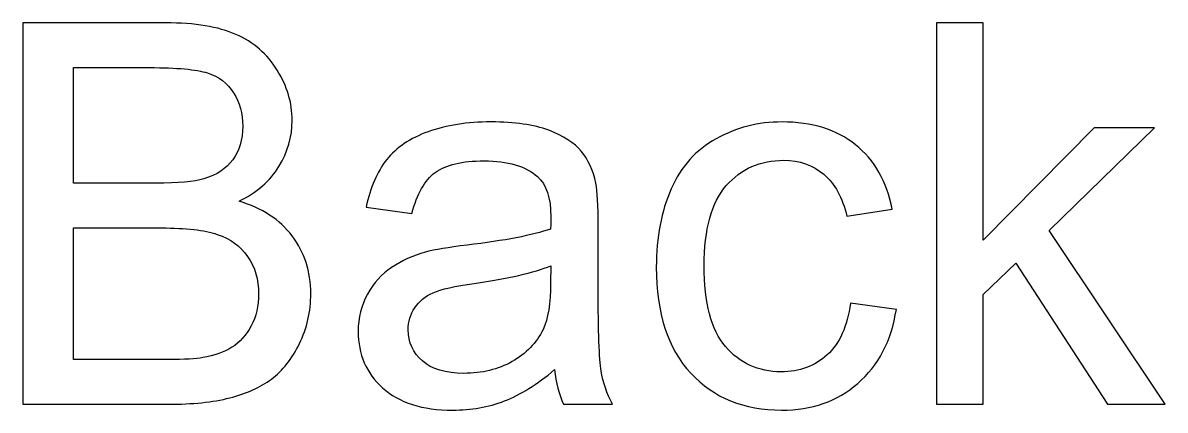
# Model space of a CAD drawing. Header units: millimetres. Extents: x 198 to 2433, y -984 to 145.
# Drawn here: x 1482.7 to 1537.2, y -134.9 to -116.4 of the extents above; entities that cross this region are included whole.
import ezdxf

# ---------------------------------------------------------------- set-up
doc = ezdxf.new("R2010")
doc.units = ezdxf.units.MM
doc.header["$MEASUREMENT"] = 0
doc.layers.add('Layer 1', color=7, linetype='Continuous')

msp = doc.modelspace()

# ---------------------------------------------------------------- linework, layer by layer
at = {"layer": 'Layer 1', "color": 250}
for points, knots in [([(1482.7014, -134.6159), (1482.7014, -134.6159), (1482.7014, -116.4295), (1482.7014, -116.4295), (1482.7014, -116.4295), (1489.5255, -116.4295), (1489.5255, -116.4295), (1490.9141, -116.4295), (1492.0274, -116.6115), (1492.8699, -116.9798), (1493.7081, -117.3481), (1494.3642, -117.9154), (1494.8384, -118.6816), (1495.3167, -119.4436), (1495.5538, -120.2437), (1495.5538, -121.0819), (1495.5538, -121.8566), (1495.3421, -122.589), (1494.923, -123.2748), (1494.5039, -123.9606), (1493.8689, -124.5152), (1493.018, -124.9385), (1494.1187, -125.2602), (1494.9654, -125.8106), (1495.5538, -126.5895), (1496.1465, -127.3642), (1496.4428, -128.2828), (1496.4428, -129.3412), (1496.4428, -130.1963), (1496.2608, -130.9879), (1495.9009, -131.7203), (1495.5411, -132.4527), (1495.0966, -133.0157), (1494.5674, -133.4136), (1494.0383, -133.8073), (1493.3736, -134.1079), (1492.5778, -134.3111), (1491.7777, -134.5143), (1490.7998, -134.6159), (1489.6398, -134.6159), (1489.6398, -134.6159), (1482.7014, -134.6159), (1482.7014, -134.6159)], [0, 0, 0, 0, 0.0714286, 0.0714286, 0.0714286, 0.1428571, 0.1428571, 0.1428571, 0.2142857, 0.2142857, 0.2142857, 0.2857143, 0.2857143, 0.2857143, 0.3571429, 0.3571429, 0.3571429, 0.4285714, 0.4285714, 0.4285714, 0.5, 0.5, 0.5, 0.5714286, 0.5714286, 0.5714286, 0.6428571, 0.6428571, 0.6428571, 0.7142857, 0.7142857, 0.7142857, 0.7857143, 0.7857143, 0.7857143, 0.8571429, 0.8571429, 0.8571429, 0.9285714, 0.9285714, 0.9285714, 1, 1, 1, 1]), ([(1526.3005, -134.6159), (1526.3005, -134.6159), (1526.3005, -116.4295), (1526.3005, -116.4295), (1526.3005, -116.4295), (1528.5357, -116.4295), (1528.5357, -116.4295), (1528.5357, -116.4295), (1528.5357, -126.7885), (1528.5357, -126.7885), (1528.5357, -126.7885), (1533.8189, -121.4333), (1533.8189, -121.4333), (1533.8189, -121.4333), (1536.706, -121.4333), (1536.706, -121.4333), (1536.706, -121.4333), (1531.6768, -126.3313), (1531.6768, -126.3313), (1531.6768, -126.3313), (1537.214, -134.6159), (1537.214, -134.6159), (1537.214, -134.6159), (1534.4623, -134.6159), (1534.4623, -134.6159), (1534.4623, -134.6159), (1530.0851, -127.8807), (1530.0851, -127.8807), (1530.0851, -127.8807), (1528.5357, -129.3877), (1528.5357, -129.3877), (1528.5357, -129.3877), (1528.5357, -134.6159), (1528.5357, -134.6159), (1528.5357, -134.6159), (1526.3005, -134.6159), (1526.3005, -134.6159)], [0, 0, 0, 0, 0.0833333, 0.0833333, 0.0833333, 0.1666667, 0.1666667, 0.1666667, 0.25, 0.25, 0.25, 0.3333333, 0.3333333, 0.3333333, 0.4166667, 0.4166667, 0.4166667, 0.5, 0.5, 0.5, 0.5833333, 0.5833333, 0.5833333, 0.6666667, 0.6666667, 0.6666667, 0.75, 0.75, 0.75, 0.8333333, 0.8333333, 0.8333333, 0.9166667, 0.9166667, 0.9166667, 1, 1, 1, 1]), ([(1485.1144, -124.0749), (1485.1144, -124.0749), (1489.0472, -124.0749), (1489.0472, -124.0749), (1490.114, -124.0749), (1490.8802, -124.0029), (1491.3416, -123.8632), (1491.9555, -123.6812), (1492.4169, -123.3764), (1492.7259, -122.9531), (1493.035, -122.5297), (1493.1916, -122.0006), (1493.1916, -121.3613), (1493.1916, -120.756), (1493.0477, -120.2226), (1492.7556, -119.7654), (1492.4677, -119.3039), (1492.0528, -118.9864), (1491.5152, -118.8171), (1490.9776, -118.6478), (1490.0547, -118.5631), (1488.7508, -118.5631), (1488.7508, -118.5631), (1485.1144, -118.5631), (1485.1144, -118.5631), (1485.1144, -118.5631), (1485.1144, -124.0749), (1485.1144, -124.0749)], [0, 0, 0, 0, 0.1111111, 0.1111111, 0.1111111, 0.2222222, 0.2222222, 0.2222222, 0.3333333, 0.3333333, 0.3333333, 0.4444444, 0.4444444, 0.4444444, 0.5555556, 0.5555556, 0.5555556, 0.6666667, 0.6666667, 0.6666667, 0.7777778, 0.7777778, 0.7777778, 0.8888889, 0.8888889, 0.8888889, 1, 1, 1, 1]), ([(1508.076, -132.9649), (1507.2463, -133.6719), (1506.4462, -134.1672), (1505.6799, -134.4593), (1504.9137, -134.7514), (1504.0924, -134.8953), (1503.2119, -134.8953), (1501.7641, -134.8953), (1500.6507, -134.5439), (1499.8718, -133.837), (1499.0929, -133.1342), (1498.7034, -132.2325), (1498.7034, -131.1361), (1498.7034, -130.4926), (1498.8516, -129.9042), (1499.1437, -129.3708), (1499.44, -128.8374), (1499.8252, -128.4141), (1500.2994, -128.0923), (1500.7777, -127.7706), (1501.3111, -127.5251), (1501.908, -127.36), (1502.3483, -127.2457), (1503.0129, -127.1356), (1503.8977, -127.0255), (1505.7011, -126.8139), (1507.0346, -126.5556), (1507.8855, -126.2593), (1507.894, -125.9545), (1507.8982, -125.7598), (1507.8982, -125.6793), (1507.8982, -124.7734), (1507.6865, -124.1342), (1507.2632, -123.7616), (1506.6917, -123.2579), (1505.8408, -123.0081), (1504.7147, -123.0081), (1503.6606, -123.0081), (1502.8817, -123.1944), (1502.3822, -123.5627), (1501.8784, -123.931), (1501.5101, -124.5829), (1501.2688, -125.5227), (1501.2688, -125.5227), (1499.0844, -125.2179), (1499.0844, -125.2179), (1499.2834, -124.2823), (1499.6093, -123.5246), (1500.0665, -122.9488), (1500.5237, -122.3731), (1501.1841, -121.9328), (1502.0477, -121.6196), (1502.9071, -121.3105), (1503.9104, -121.1539), (1505.0449, -121.1539), (1506.171, -121.1539), (1507.0896, -121.2851), (1507.7966, -121.5518), (1508.4993, -121.8185), (1509.02, -122.1487), (1509.3502, -122.5509), (1509.6804, -122.9531), (1509.9133, -123.4611), (1510.0487, -124.0749), (1510.1207, -124.4559), (1510.1588, -125.1417), (1510.1588, -126.1281), (1510.1588, -126.1281), (1510.1588, -129.0914), (1510.1588, -129.0914), (1510.1588, -131.1615), (1510.2054, -132.4696), (1510.2985, -133.0242), (1510.3874, -133.5787), (1510.5737, -134.1079), (1510.8446, -134.6159), (1510.8446, -134.6159), (1508.5078, -134.6159), (1508.5078, -134.6159), (1508.2834, -134.146), (1508.1395, -133.5957), (1508.076, -132.9649)], [0, 0, 0, 0, 0.037037, 0.037037, 0.037037, 0.0740741, 0.0740741, 0.0740741, 0.1111111, 0.1111111, 0.1111111, 0.1481481, 0.1481481, 0.1481481, 0.1851852, 0.1851852, 0.1851852, 0.2222222, 0.2222222, 0.2222222, 0.2592593, 0.2592593, 0.2592593, 0.2962963, 0.2962963, 0.2962963, 0.3333333, 0.3333333, 0.3333333, 0.3703704, 0.3703704, 0.3703704, 0.4074074, 0.4074074, 0.4074074, 0.4444444, 0.4444444, 0.4444444, 0.4814815, 0.4814815, 0.4814815, 0.5185185, 0.5185185, 0.5185185, 0.5555556, 0.5555556, 0.5555556, 0.5925926, 0.5925926, 0.5925926, 0.6296296, 0.6296296, 0.6296296, 0.6666667, 0.6666667, 0.6666667, 0.7037037, 0.7037037, 0.7037037, 0.7407407, 0.7407407, 0.7407407, 0.7777778, 0.7777778, 0.7777778, 0.8148148, 0.8148148, 0.8148148, 0.8518519, 0.8518519, 0.8518519, 0.8888889, 0.8888889, 0.8888889, 0.9259259, 0.9259259, 0.9259259, 0.962963, 0.962963, 0.962963, 1, 1, 1, 1]), ([(1522.2026, -129.7899), (1522.2026, -129.7899), (1524.387, -130.0947), (1524.387, -130.0947), (1524.1457, -131.5975), (1523.5361, -132.7702), (1522.5497, -133.6211), (1521.5634, -134.472), (1520.3484, -134.8953), (1518.9133, -134.8953), (1517.1141, -134.8953), (1515.6663, -134.3069), (1514.5741, -133.13), (1513.4777, -131.9531), (1512.9316, -130.2683), (1512.9316, -128.0754), (1512.9316, -126.653), (1513.1687, -125.4126), (1513.6386, -124.3458), (1514.1085, -123.2833), (1514.8239, -122.4832), (1515.7891, -121.954), (1516.7501, -121.4206), (1517.7957, -121.1539), (1518.9302, -121.1539), (1520.3569, -121.1539), (1521.5295, -121.5137), (1522.4354, -122.2376), (1523.3456, -122.9615), (1523.9298, -123.9902), (1524.1838, -125.3195), (1524.1838, -125.3195), (1522.0248, -125.6497), (1522.0248, -125.6497), (1521.8174, -124.7649), (1521.4533, -124.1003), (1520.9241, -123.6516), (1520.3992, -123.2071), (1519.7642, -122.9827), (1519.0191, -122.9827), (1517.8931, -122.9827), (1516.9787, -123.3849), (1516.2717, -124.1892), (1515.569, -124.9978), (1515.2176, -126.2678), (1515.2176, -128.0119), (1515.2176, -129.7814), (1515.5563, -131.0641), (1516.2336, -131.8642), (1516.9152, -132.6643), (1517.7999, -133.0665), (1518.8879, -133.0665), (1519.7684, -133.0665), (1520.5008, -132.7998), (1521.085, -132.2622), (1521.6734, -131.7288), (1522.046, -130.9033), (1522.2026, -129.7899)], [0, 0, 0, 0, 0.0526316, 0.0526316, 0.0526316, 0.1052632, 0.1052632, 0.1052632, 0.1578947, 0.1578947, 0.1578947, 0.2105263, 0.2105263, 0.2105263, 0.2631579, 0.2631579, 0.2631579, 0.3157895, 0.3157895, 0.3157895, 0.3684211, 0.3684211, 0.3684211, 0.4210526, 0.4210526, 0.4210526, 0.4736842, 0.4736842, 0.4736842, 0.5263158, 0.5263158, 0.5263158, 0.5789474, 0.5789474, 0.5789474, 0.6315789, 0.6315789, 0.6315789, 0.6842105, 0.6842105, 0.6842105, 0.7368421, 0.7368421, 0.7368421, 0.7894737, 0.7894737, 0.7894737, 0.8421053, 0.8421053, 0.8421053, 0.8947368, 0.8947368, 0.8947368, 0.9473684, 0.9473684, 0.9473684, 1, 1, 1, 1]), ([(1485.1144, -132.4823), (1485.1144, -132.4823), (1489.6441, -132.4823), (1489.6441, -132.4823), (1490.423, -132.4823), (1490.9691, -132.4527), (1491.2866, -132.3934), (1491.8369, -132.296), (1492.3026, -132.1309), (1492.6751, -131.8981), (1493.0477, -131.6653), (1493.3525, -131.3266), (1493.5938, -130.8821), (1493.8351, -130.4376), (1493.9536, -129.9254), (1493.9536, -129.3454), (1493.9536, -128.6638), (1493.78, -128.0754), (1493.4287, -127.5716), (1493.0815, -127.0679), (1492.5989, -126.7165), (1491.9809, -126.5133), (1491.367, -126.3101), (1490.478, -126.2085), (1489.3223, -126.2085), (1489.3223, -126.2085), (1485.1144, -126.2085), (1485.1144, -126.2085), (1485.1144, -126.2085), (1485.1144, -132.4823), (1485.1144, -132.4823)], [0, 0, 0, 0, 0.1, 0.1, 0.1, 0.2, 0.2, 0.2, 0.3, 0.3, 0.3, 0.4, 0.4, 0.4, 0.5, 0.5, 0.5, 0.6, 0.6, 0.6, 0.7, 0.7, 0.7, 0.8, 0.8, 0.8, 0.9, 0.9, 0.9, 1, 1, 1, 1]), ([(1507.8982, -128.0119), (1507.0854, -128.3421), (1505.8662, -128.6215), (1504.2406, -128.8501), (1503.3177, -128.9813), (1502.6658, -129.1295), (1502.2848, -129.2946), (1501.9038, -129.4597), (1501.6117, -129.701), (1501.4043, -130.0143), (1501.1968, -130.3318), (1501.091, -130.6831), (1501.091, -131.0726), (1501.091, -131.661), (1501.3154, -132.1563), (1501.7683, -132.55), (1502.2213, -132.9437), (1502.8817, -133.1427), (1503.7495, -133.1427), (1504.6089, -133.1427), (1505.3751, -132.9564), (1506.0482, -132.5797), (1506.7171, -132.2071), (1507.2124, -131.6949), (1507.5257, -131.0472), (1507.767, -130.5434), (1507.8855, -129.8026), (1507.8855, -128.8247), (1507.8855, -128.8247), (1507.8982, -128.0119), (1507.8982, -128.0119)], [0, 0, 0, 0, 0.1, 0.1, 0.1, 0.2, 0.2, 0.2, 0.3, 0.3, 0.3, 0.4, 0.4, 0.4, 0.5, 0.5, 0.5, 0.6, 0.6, 0.6, 0.7, 0.7, 0.7, 0.8, 0.8, 0.8, 0.9, 0.9, 0.9, 1, 1, 1, 1])]:
    msp.add_open_spline(points, degree=3, knots=knots, dxfattribs=at)

doc.saveas('drawing.dxf')
